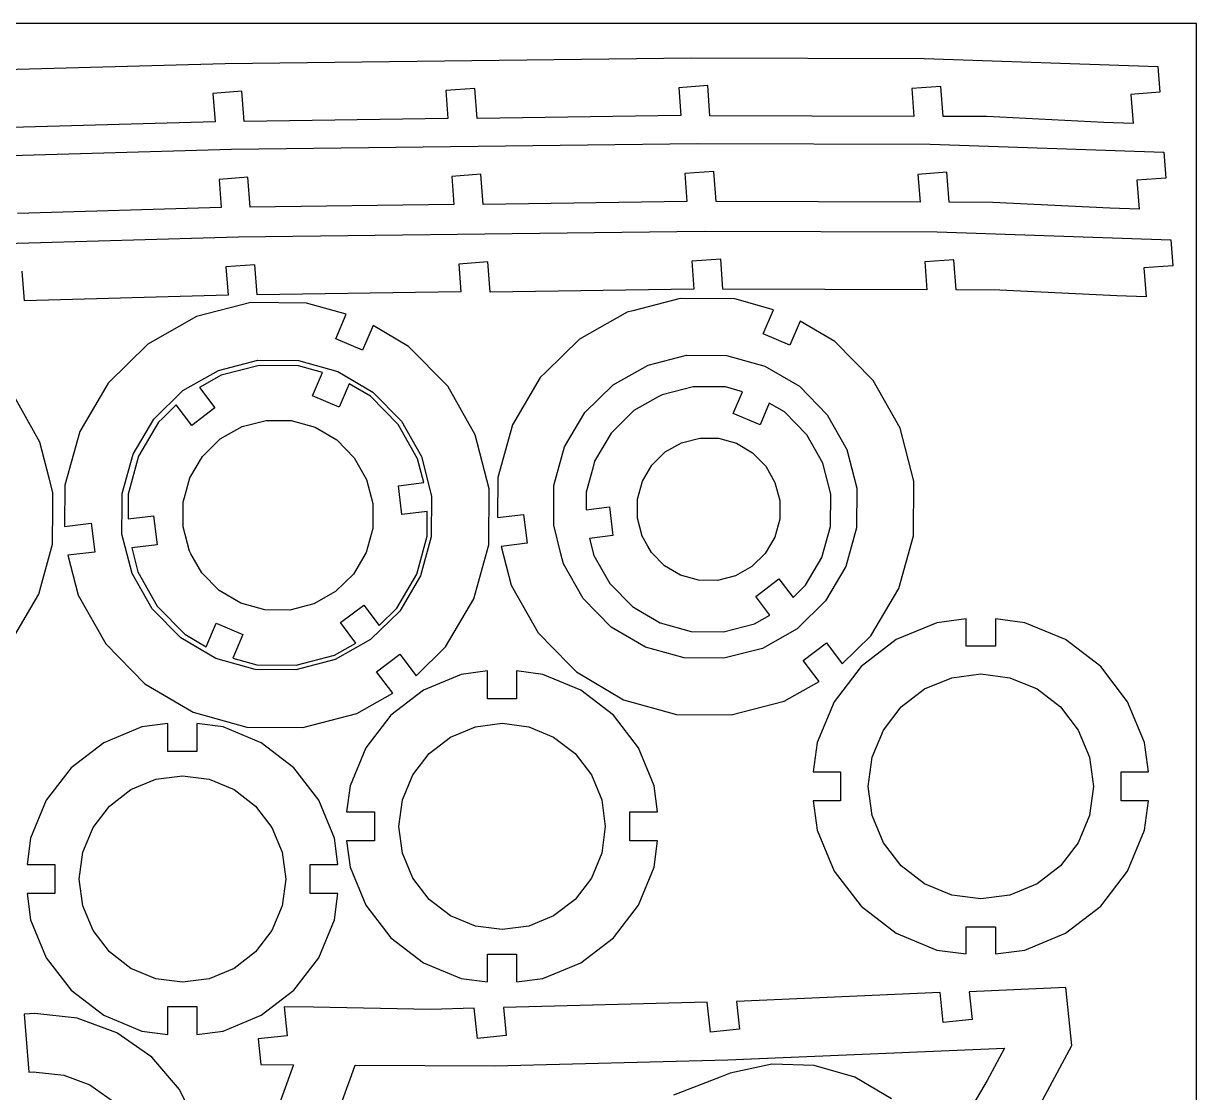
# Model space of a CAD drawing. Extents: x -150 to 150, y -100 to 100.
# Drawn here: x 29.6 to 150, y -9.8 to 100 of the extents above; entities that cross this region are included whole.
import ezdxf

# ---------------------------------------------------------------- set-up
doc = ezdxf.new("R2010")
doc.units = 0
doc.header["$MEASUREMENT"] = 0
doc.layers.add('3MM_1', color=7, linetype='CONTINUOUS')
doc.layers.add('HINTEN', color=7, linetype='CONTINUOUS')

msp = doc.modelspace()

# ---------------------------------------------------------------- linework, layer by layer
at = {"layer": '3MM_1'}
for points in [[(50.2787, 95.8956), (50.2787, 95.8956), (98.1015, 96.4843), (98.1015, 96.4843)], [(98.1015, 96.4843), (98.1015, 96.4843), (122.0408, 96.4068), (122.0408, 96.4068)], [(122.0408, 96.4068), (122.0408, 96.4068), (146.0358, 95.5856), (146.0358, 95.5856)], [(26.395, 95.2293), (26.395, 95.2293), (50.2787, 95.8956), (50.2787, 95.8956)], [(146.0358, 95.5856), (146.0358, 95.5856), (146.2342, 92.936), (146.2342, 92.936)], [(51.9889, 93.0319), (51.9889, 93.0319), (49.0139, 92.8092), (49.0139, 92.8092)], [(49.0139, 92.8092), (49.0139, 92.8092), (49.2314, 89.9039), (49.2314, 89.9039)], [(52.2203, 89.9408), (52.2203, 89.9408), (51.9889, 93.0319), (51.9889, 93.0319)], [(75.9003, 93.3264), (75.9003, 93.3264), (72.9254, 93.1036), (72.9254, 93.1036)], [(72.9254, 93.1036), (72.9254, 93.1036), (73.1394, 90.2448), (73.1394, 90.2448)], [(76.1318, 90.2351), (76.1318, 90.2351), (75.9003, 93.3264), (75.9003, 93.3264)], [(99.8118, 93.6207), (99.8118, 93.6207), (96.8368, 93.398), (96.8368, 93.398)], [(96.8368, 93.398), (96.8368, 93.398), (97.0509, 90.5392), (97.0509, 90.5392)], [(100.0432, 90.5295), (100.0432, 90.5295), (99.8118, 93.6207), (99.8118, 93.6207)], [(123.7511, 93.5432), (123.7511, 93.5432), (120.776, 93.3205), (120.776, 93.3205)], [(120.776, 93.3205), (120.776, 93.3205), (120.9901, 90.4617), (120.9901, 90.4617)], [(123.9825, 90.452), (123.9825, 90.452), (123.7511, 93.5432), (123.7511, 93.5432)], [(146.2342, 92.936), (146.2342, 92.936), (143.2592, 92.7133), (143.2592, 92.7133)], [(143.2592, 92.7133), (143.2592, 92.7133), (143.482, 89.7383), (143.482, 89.7383)], [(97.0509, 90.5392), (97.0509, 90.5392), (76.1318, 90.2351), (76.1318, 90.2351)], [(120.9901, 90.4617), (120.9901, 90.4617), (100.0432, 90.5295), (100.0432, 90.5295)], [(128.4712, 90.4375), (128.4712, 90.4375), (123.9825, 90.452), (123.9825, 90.452)], [(140.4826, 89.841), (140.4826, 89.841), (128.4712, 90.4375), (128.4712, 90.4375)], [(49.2314, 89.9039), (49.2314, 89.9039), (28.3332, 89.3209), (28.3332, 89.3209)], [(73.1394, 90.2448), (73.1394, 90.2448), (52.2203, 89.9408), (52.2203, 89.9408)], [(143.482, 89.7383), (143.482, 89.7383), (140.4826, 89.841), (140.4826, 89.841)], [(27.0176, 86.413), (27.0176, 86.413), (50.9013, 87.0793), (50.9013, 87.0793)], [(50.9013, 87.0793), (50.9013, 87.0793), (98.7241, 87.668), (98.7241, 87.668)], [(98.7241, 87.668), (98.7241, 87.668), (122.6634, 87.5905), (122.6634, 87.5905)], [(122.6634, 87.5905), (122.6634, 87.5905), (146.6585, 86.7693), (146.6585, 86.7693)], [(146.6585, 86.7693), (146.6585, 86.7693), (146.8569, 84.1197), (146.8569, 84.1197)], [(76.5229, 84.51), (76.5229, 84.51), (73.5479, 84.2872), (73.5479, 84.2872)], [(76.7544, 81.4188), (76.7544, 81.4188), (76.5229, 84.51), (76.5229, 84.51)], [(100.4344, 84.8044), (100.4344, 84.8044), (97.4594, 84.5817), (97.4594, 84.5817)], [(97.4594, 84.5817), (97.4594, 84.5817), (97.6734, 81.7229), (97.6734, 81.7229)], [(100.6658, 81.7132), (100.6658, 81.7132), (100.4344, 84.8044), (100.4344, 84.8044)], [(124.3737, 84.7269), (124.3737, 84.7269), (121.3986, 84.5042), (121.3986, 84.5042)], [(121.3986, 84.5042), (121.3986, 84.5042), (121.6126, 81.6454), (121.6126, 81.6454)], [(124.6051, 81.6357), (124.6051, 81.6357), (124.3737, 84.7269), (124.3737, 84.7269)], [(52.6116, 84.2156), (52.6116, 84.2156), (49.6365, 83.9929), (49.6365, 83.9929)], [(49.6365, 83.9929), (49.6365, 83.9929), (49.854, 81.0876), (49.854, 81.0876)], [(52.843, 81.1244), (52.843, 81.1244), (52.6116, 84.2156), (52.6116, 84.2156)], [(73.5479, 84.2872), (73.5479, 84.2872), (73.762, 81.4284), (73.762, 81.4284)], [(146.8569, 84.1197), (146.8569, 84.1197), (143.8818, 83.897), (143.8818, 83.897)], [(143.8818, 83.897), (143.8818, 83.897), (144.1045, 80.9219), (144.1045, 80.9219)], [(49.854, 81.0876), (49.854, 81.0876), (28.9558, 80.5046), (28.9558, 80.5046)], [(73.762, 81.4284), (73.762, 81.4284), (52.843, 81.1244), (52.843, 81.1244)], [(97.6734, 81.7229), (97.6734, 81.7229), (76.7544, 81.4188), (76.7544, 81.4188)], [(121.6126, 81.6454), (121.6126, 81.6454), (100.6658, 81.7132), (100.6658, 81.7132)], [(129.0937, 81.6211), (129.0937, 81.6211), (124.6051, 81.6357), (124.6051, 81.6357)], [(141.1052, 81.0246), (141.1052, 81.0246), (129.0937, 81.6211), (129.0937, 81.6211)], [(144.1045, 80.9219), (144.1045, 80.9219), (141.1052, 81.0246), (141.1052, 81.0246)], [(51.6121, 78.0861), (51.6121, 78.0861), (99.4349, 78.6749), (99.4349, 78.6749)], [(99.4349, 78.6749), (99.4349, 78.6749), (123.3742, 78.5974), (123.3742, 78.5974)], [(123.3742, 78.5974), (123.3742, 78.5974), (147.3692, 77.7762), (147.3692, 77.7762)], [(27.7284, 77.4197), (27.7284, 77.4197), (51.6121, 78.0861), (51.6121, 78.0861)], [(147.3692, 77.7762), (147.3692, 77.7762), (147.5676, 75.1265), (147.5676, 75.1265)], [(53.3223, 75.2225), (53.3223, 75.2225), (50.3473, 74.9997), (50.3473, 74.9997)], [(50.3473, 74.9997), (50.3473, 74.9997), (50.5648, 72.0944), (50.5648, 72.0944)], [(53.5537, 72.1312), (53.5537, 72.1312), (53.3223, 75.2225), (53.3223, 75.2225)], [(77.2337, 75.5168), (77.2337, 75.5168), (74.2588, 75.2941), (74.2588, 75.2941)], [(74.2588, 75.2941), (74.2588, 75.2941), (74.4728, 72.4353), (74.4728, 72.4353)], [(77.4652, 72.4256), (77.4652, 72.4256), (77.2337, 75.5168), (77.2337, 75.5168)], [(101.1452, 75.8112), (101.1452, 75.8112), (98.1702, 75.5884), (98.1702, 75.5884)], [(98.1702, 75.5884), (98.1702, 75.5884), (98.3843, 72.7297), (98.3843, 72.7297)], [(101.3766, 72.7199), (101.3766, 72.7199), (101.1452, 75.8112), (101.1452, 75.8112)], [(125.0845, 75.7337), (125.0845, 75.7337), (122.1094, 75.5109), (122.1094, 75.5109)], [(122.1094, 75.5109), (122.1094, 75.5109), (122.3235, 72.6521), (122.3235, 72.6521)], [(125.3159, 72.6425), (125.3159, 72.6425), (125.0845, 75.7337), (125.0845, 75.7337)], [(147.5676, 75.1265), (147.5676, 75.1265), (144.5926, 74.9037), (144.5926, 74.9037)], [(144.5926, 74.9037), (144.5926, 74.9037), (144.8153, 71.9288), (144.8153, 71.9288)], [(29.6666, 71.5114), (29.6666, 71.5114), (29.4387, 74.5561), (29.4387, 74.5561)], [(74.4728, 72.4353), (74.4728, 72.4353), (53.5537, 72.1312), (53.5537, 72.1312)], [(98.3843, 72.7297), (98.3843, 72.7297), (77.4652, 72.4256), (77.4652, 72.4256)], [(122.3235, 72.6521), (122.3235, 72.6521), (101.3766, 72.7199), (101.3766, 72.7199)], [(129.8045, 72.6279), (129.8045, 72.6279), (125.3159, 72.6425), (125.3159, 72.6425)], [(141.816, 72.0314), (141.816, 72.0314), (129.8045, 72.6279), (129.8045, 72.6279)], [(50.5648, 72.0944), (50.5648, 72.0944), (29.6666, 71.5114), (29.6666, 71.5114)], [(52.8888, 71.3428), (52.8888, 71.3428), (47.3339, 69.9062), (47.3339, 69.9062)], [(58.6262, 71.2927), (58.6262, 71.2927), (52.8888, 71.3428), (52.8888, 71.3428)], [(62.7053, 70.1615), (62.7053, 70.1615), (58.6262, 71.2927), (58.6262, 71.2927)], [(96.9724, 71.7619), (96.9724, 71.7619), (92.1319, 70.5101), (92.1319, 70.5101)], [(102.5942, 71.7128), (102.5942, 71.7128), (96.9724, 71.7619), (96.9724, 71.7619)], [(106.5619, 70.6125), (106.5619, 70.6125), (102.5942, 71.7128), (102.5942, 71.7128)], [(144.8153, 71.9288), (144.8153, 71.9288), (141.816, 72.0314), (141.816, 72.0314)], [(47.3339, 69.9062), (47.3339, 69.9062), (42.3401, 67.0808), (42.3401, 67.0808)], [(61.6254, 67.6175), (61.6254, 67.6175), (62.7053, 70.1615), (62.7053, 70.1615)], [(91.5295, 70.3543), (91.5295, 70.3543), (86.6363, 67.5859), (86.6363, 67.5859)], [(92.1319, 70.5101), (92.1319, 70.5101), (91.5295, 70.3543), (91.5295, 70.3543)], [(105.5094, 68.1329), (105.5094, 68.1329), (106.5619, 70.6125), (106.5619, 70.6125)], [(65.4515, 68.9958), (65.4515, 68.9958), (64.3716, 66.4518), (64.3716, 66.4518)], [(69.0988, 66.8473), (69.0988, 66.8473), (65.4515, 68.9958), (65.4515, 68.9958)], [(109.3081, 69.4468), (109.3081, 69.4468), (108.2556, 66.9673), (108.2556, 66.9673)], [(112.8558, 67.357), (112.8558, 67.357), (109.3081, 69.4468), (109.3081, 69.4468)], [(64.3716, 66.4518), (64.3716, 66.4518), (61.6254, 67.6175), (61.6254, 67.6175)], [(86.6363, 67.5859), (86.6363, 67.5859), (83.2031, 64.212), (83.2031, 64.212)], [(108.2556, 66.9673), (108.2556, 66.9673), (105.5094, 68.1329), (105.5094, 68.1329)], [(42.3401, 67.0808), (42.3401, 67.0808), (38.2478, 63.0593), (38.2478, 63.0593)], [(73.1204, 62.755), (73.1204, 62.755), (69.0988, 66.8473), (69.0988, 66.8473)], [(116.7964, 63.3472), (116.7964, 63.3472), (112.8558, 67.357), (112.8558, 67.357)], [(49.5691, 64.374), (49.5691, 64.374), (53.6159, 65.4206), (53.6159, 65.4206)], [(53.6159, 65.4206), (53.6159, 65.4206), (57.7958, 65.3841), (57.7958, 65.3841)], [(57.7958, 65.3841), (57.7958, 65.3841), (61.8237, 64.267), (61.8237, 64.267)], [(93.6852, 64.9303), (93.6852, 64.9303), (97.6496, 65.9555), (97.6496, 65.9555)], [(97.6496, 65.9555), (97.6496, 65.9555), (101.7443, 65.9198), (101.7443, 65.9198)], [(101.7443, 65.9198), (101.7443, 65.9198), (105.6902, 64.8255), (105.6902, 64.8255)], [(45.9207, 62.3157), (45.9207, 62.3157), (49.5691, 64.374), (49.5691, 64.374)], [(49.8471, 63.8803), (49.8471, 63.8803), (47.635, 62.6287), (47.635, 62.6287)], [(53.7644, 64.8933), (53.7644, 64.8933), (49.8471, 63.8803), (49.8471, 63.8803)], [(57.8104, 64.858), (57.8104, 64.858), (53.7644, 64.8933), (53.7644, 64.8933)], [(60.2596, 64.1787), (60.2596, 64.1787), (57.8104, 64.858), (57.8104, 64.858)], [(59.2343, 61.7636), (59.2343, 61.7636), (60.2596, 64.1787), (60.2596, 64.1787)], [(61.8237, 64.267), (61.8237, 64.267), (65.4254, 62.1455), (65.4254, 62.1455)], [(83.2031, 64.212), (83.2031, 64.212), (82.6264, 63.6453), (82.6264, 63.6453)], [(90.1213, 62.9139), (90.1213, 62.9139), (93.6852, 64.9303), (93.6852, 64.9303)], [(105.6902, 64.8255), (105.6902, 64.8255), (109.2184, 62.7472), (109.2184, 62.7472)], [(38.0141, 62.6626), (38.0141, 62.6626), (35.3357, 58.1156), (35.3357, 58.1156)], [(38.2478, 63.0593), (38.2478, 63.0593), (38.0141, 62.6626), (38.0141, 62.6626)], [(63.0057, 63.0131), (63.0057, 63.0131), (61.9805, 60.5978), (61.9805, 60.5978)], [(65.1957, 61.7232), (65.1957, 61.7232), (63.0057, 63.0131), (63.0057, 63.0131)], [(75.9457, 57.7612), (75.9457, 57.7612), (73.1204, 62.755), (73.1204, 62.755)], [(82.6264, 63.6453), (82.6264, 63.6453), (79.773, 58.8012), (79.773, 58.8012)], [(87.2006, 60.0438), (87.2006, 60.0438), (90.1213, 62.9139), (90.1213, 62.9139)], [(98.3285, 62.7047), (98.3285, 62.7047), (95.124, 61.8758), (95.124, 61.8758)], [(101.6384, 62.6758), (101.6384, 62.6758), (98.3285, 62.7047), (98.3285, 62.7047)], [(103.3781, 62.1933), (103.3781, 62.1933), (101.6384, 62.6758), (101.6384, 62.6758)], [(109.2184, 62.7472), (109.2184, 62.7472), (112.0885, 59.8265), (112.0885, 59.8265)], [(119.5648, 58.454), (119.5648, 58.454), (116.7964, 63.3472), (116.7964, 63.3472)], [(31.2488, 57.0191), (31.2488, 57.0191), (28.6242, 61.658), (28.6242, 61.658)], [(42.9394, 59.3859), (42.9394, 59.3859), (45.9207, 62.3157), (45.9207, 62.3157)], [(47.635, 62.6287), (47.635, 62.6287), (49.2141, 60.5331), (49.2141, 60.5331)], [(61.9805, 60.5978), (61.9805, 60.5978), (59.2343, 61.7636), (59.2343, 61.7636)], [(68.0316, 58.8371), (68.0316, 58.8371), (65.1957, 61.7232), (65.1957, 61.7232)], [(65.4254, 62.1455), (65.4254, 62.1455), (68.3552, 59.1641), (68.3552, 59.1641)], [(94.7362, 61.6565), (94.7362, 61.6565), (92.2432, 60.2459), (92.2432, 60.2459)], [(95.124, 61.8758), (95.124, 61.8758), (94.7362, 61.6565), (94.7362, 61.6565)], [(102.4348, 59.9711), (102.4348, 59.9711), (103.3781, 62.1933), (103.3781, 62.1933)], [(45.2524, 60.8331), (45.2524, 60.8331), (43.8842, 59.4886), (43.8842, 59.4886)], [(46.8315, 58.7378), (46.8315, 58.7378), (45.2524, 60.8331), (45.2524, 60.8331)], [(49.2141, 60.5331), (49.2141, 60.5331), (46.8315, 58.7378), (46.8315, 58.7378)], [(92.2432, 60.2459), (92.2432, 60.2459), (89.8824, 57.926), (89.8824, 57.926)], [(106.1243, 61.0275), (106.1243, 61.0275), (105.181, 58.8055), (105.181, 58.8055)], [(107.6798, 60.1113), (107.6798, 60.1113), (106.1243, 61.0275), (106.1243, 61.0275)], [(40.8178, 55.7843), (40.8178, 55.7843), (42.9394, 59.3859), (42.9394, 59.3859)], [(43.4396, 59.0518), (43.4396, 59.0518), (41.386, 55.5656), (41.386, 55.5656)], [(43.8842, 59.4886), (43.8842, 59.4886), (43.4396, 59.0518), (43.4396, 59.0518)], [(51.9997, 58.6072), (51.9997, 58.6072), (54.4796, 59.2486), (54.4796, 59.2486)], [(54.4796, 59.2486), (54.4796, 59.2486), (57.0411, 59.2262), (57.0411, 59.2262)], [(57.0411, 59.2262), (57.0411, 59.2262), (59.5095, 58.5416), (59.5095, 58.5416)], [(68.3552, 59.1641), (68.3552, 59.1641), (70.4135, 55.526), (70.4135, 55.526)], [(85.1224, 56.5156), (85.1224, 56.5156), (87.2006, 60.0438), (87.2006, 60.0438)], [(105.181, 58.8055), (105.181, 58.8055), (102.4348, 59.9711), (102.4348, 59.9711)], [(109.9998, 57.7505), (109.9998, 57.7505), (107.6798, 60.1113), (107.6798, 60.1113)], [(112.0885, 59.8265), (112.0885, 59.8265), (114.1049, 56.2627), (114.1049, 56.2627)], [(35.3357, 58.1156), (35.3357, 58.1156), (33.8024, 52.5866), (33.8024, 52.5866)], [(49.7702, 57.3457), (49.7702, 57.3457), (51.9997, 58.6072), (51.9997, 58.6072)], [(59.5095, 58.5416), (59.5095, 58.5416), (61.7166, 57.2416), (61.7166, 57.2416)], [(70.0241, 55.3155), (70.0241, 55.3155), (68.0316, 58.8371), (68.0316, 58.8371)], [(79.773, 58.8012), (79.773, 58.8012), (78.2706, 53.3837), (78.2706, 53.3837)], [(89.8824, 57.926), (89.8824, 57.926), (88.2025, 55.074), (88.2025, 55.074)], [(120.9724, 53.011), (120.9724, 53.011), (119.5648, 58.454), (119.5648, 58.454)], [(32.2066, 53.3155), (32.2066, 53.3155), (31.2488, 57.0191), (31.2488, 57.0191)], [(47.9432, 55.5504), (47.9432, 55.5504), (49.7702, 57.3457), (49.7702, 57.3457)], [(61.7166, 57.2416), (61.7166, 57.2416), (63.512, 55.4146), (63.512, 55.4146)], [(77.3823, 52.2063), (77.3823, 52.2063), (75.9457, 57.7612), (75.9457, 57.7612)], [(95.4571, 56.002), (95.4571, 56.002), (97.1305, 56.9487), (97.1305, 56.9487)], [(97.1305, 56.9487), (97.1305, 56.9487), (98.9919, 57.43), (98.9919, 57.43)], [(98.9919, 57.43), (98.9919, 57.43), (100.9145, 57.4133), (100.9145, 57.4133)], [(100.9145, 57.4133), (100.9145, 57.4133), (102.7673, 56.8994), (102.7673, 56.8994)], [(102.7673, 56.8994), (102.7673, 56.8994), (104.4239, 55.9237), (104.4239, 55.9237)], [(111.6297, 54.8696), (111.6297, 54.8696), (109.9998, 57.7505), (109.9998, 57.7505)], [(39.7008, 51.7563), (39.7008, 51.7563), (40.8178, 55.7843), (40.8178, 55.7843)], [(41.386, 55.5656), (41.386, 55.5656), (40.3048, 51.6664), (40.3048, 51.6664)], [(46.6431, 53.3434), (46.6431, 53.3434), (47.9432, 55.5504), (47.9432, 55.5504)], [(63.512, 55.4146), (63.512, 55.4146), (64.7734, 53.1851), (64.7734, 53.1851)], [(70.4135, 55.526), (70.4135, 55.526), (71.4601, 51.4792), (71.4601, 51.4792)], [(84.0281, 52.5696), (84.0281, 52.5696), (85.1224, 56.5156), (85.1224, 56.5156)], [(94.0857, 54.6542), (94.0857, 54.6542), (95.4571, 56.002), (95.4571, 56.002)], [(104.4239, 55.9237), (104.4239, 55.9237), (105.7715, 54.5524), (105.7715, 54.5524)], [(114.1049, 56.2627), (114.1049, 56.2627), (115.1302, 52.2982), (115.1302, 52.2982)], [(70.6604, 52.855), (70.6604, 52.855), (70.0241, 55.3155), (70.0241, 55.3155)], [(88.0021, 54.3514), (88.0021, 54.3514), (87.318, 51.8847), (87.318, 51.8847)], [(88.2025, 55.074), (88.2025, 55.074), (88.0021, 54.3514), (88.0021, 54.3514)], [(93.1099, 52.9977), (93.1099, 52.9977), (93.8352, 54.2289), (93.8352, 54.2289)], [(93.8352, 54.2289), (93.8352, 54.2289), (94.0857, 54.6542), (94.0857, 54.6542)], [(105.7715, 54.5524), (105.7715, 54.5524), (106.7183, 52.8789), (106.7183, 52.8789)], [(112.4584, 51.6651), (112.4584, 51.6651), (111.6297, 54.8696), (111.6297, 54.8696)], [(32.5833, 51.8589), (32.5833, 51.8589), (32.2066, 53.3155), (32.2066, 53.3155)], [(46.0869, 51.3377), (46.0869, 51.3377), (46.6431, 53.3434), (46.6431, 53.3434)], [(64.7734, 53.1851), (64.7734, 53.1851), (65.4147, 50.7052), (65.4147, 50.7052)], [(78.2706, 53.3837), (78.2706, 53.3837), (78.2347, 49.2663), (78.2347, 49.2663)], [(92.5961, 51.1448), (92.5961, 51.1448), (93.1099, 52.9977), (93.1099, 52.9977)], [(120.9234, 47.3892), (120.9234, 47.3892), (120.9724, 53.011), (120.9724, 53.011)], [(32.5833, 50.3544), (32.5833, 50.3544), (32.5833, 51.8589), (32.5833, 51.8589)], [(33.8024, 52.5866), (33.8024, 52.5866), (33.7655, 48.3537), (33.7655, 48.3537)], [(68.0562, 52.5352), (68.0562, 52.5352), (70.6604, 52.855), (70.6604, 52.855)], [(68.4198, 49.574), (68.4198, 49.574), (68.0562, 52.5352), (68.0562, 52.5352)], [(77.3322, 46.4689), (77.3322, 46.4689), (77.3823, 52.2063), (77.3823, 52.2063)], [(84.0281, 50.1747), (84.0281, 50.1747), (84.0281, 52.5696), (84.0281, 52.5696)], [(87.318, 51.8847), (87.318, 51.8847), (87.318, 50.0793), (87.318, 50.0793)], [(106.7183, 52.8789), (106.7183, 52.8789), (107.1997, 51.0175), (107.1997, 51.0175)], [(115.1302, 52.2982), (115.1302, 52.2982), (115.0944, 48.2036), (115.0944, 48.2036)], [(39.7008, 50.5854), (39.7008, 50.5854), (39.7008, 51.7563), (39.7008, 51.7563)], [(40.3048, 51.6664), (40.3048, 51.6664), (40.3048, 49.1249), (40.3048, 49.1249)], [(45.9586, 50.875), (45.9586, 50.875), (46.0869, 51.3377), (46.0869, 51.3377)], [(45.9586, 48.3135), (45.9586, 48.3135), (45.9586, 50.875), (45.9586, 50.875)], [(65.4147, 50.7052), (65.4147, 50.7052), (65.4147, 48.1437), (65.4147, 48.1437)], [(71.4601, 51.4792), (71.4601, 51.4792), (71.4236, 47.2993), (71.4236, 47.2993)], [(92.5961, 49.2222), (92.5961, 49.2222), (92.5961, 51.1448), (92.5961, 51.1448)], [(107.1997, 51.0175), (107.1997, 51.0175), (107.1997, 49.0949), (107.1997, 49.0949)], [(112.4295, 48.3553), (112.4295, 48.3553), (112.4584, 51.6651), (112.4584, 51.6651)], [(32.5499, 46.5291), (32.5499, 46.5291), (32.5833, 50.3544), (32.5833, 50.3544)], [(39.6745, 47.5764), (39.6745, 47.5764), (39.7008, 50.5854), (39.7008, 50.5854)], [(40.3048, 49.1249), (40.3048, 49.1249), (42.909, 49.4447), (42.909, 49.4447)], [(42.909, 49.4447), (42.909, 49.4447), (43.2726, 46.4835), (43.2726, 46.4835)], [(71.024, 49.8938), (71.024, 49.8938), (68.4198, 49.574), (68.4198, 49.574)], [(71.024, 47.3523), (71.024, 47.3523), (71.024, 49.8938), (71.024, 49.8938)], [(78.2347, 49.2663), (78.2347, 49.2663), (80.9083, 49.5946), (80.9083, 49.5946)], [(80.9083, 49.5946), (80.9083, 49.5946), (81.2719, 46.6336), (81.2719, 46.6336)], [(84.0281, 48.4749), (84.0281, 48.4749), (84.0281, 50.1747), (84.0281, 50.1747)], [(87.318, 50.0793), (87.318, 50.0793), (89.714, 50.3733), (89.714, 50.3733)], [(89.714, 50.3733), (89.714, 50.3733), (90.0776, 47.4122), (90.0776, 47.4122)], [(33.7655, 48.3537), (33.7655, 48.3537), (36.5085, 48.6905), (36.5085, 48.6905)], [(36.5085, 48.6905), (36.5085, 48.6905), (36.8721, 45.7294), (36.8721, 45.7294)], [(46.5999, 45.8334), (46.5999, 45.8334), (45.9586, 48.3135), (45.9586, 48.3135)], [(84.7457, 45.5618), (84.7457, 45.5618), (84.0281, 48.4749), (84.0281, 48.4749)], [(93.0775, 47.3608), (93.0775, 47.3608), (92.5961, 49.2222), (92.5961, 49.2222)], [(107.1997, 49.0949), (107.1997, 49.0949), (106.6859, 47.242), (106.6859, 47.242)], [(111.545, 45.1659), (111.545, 45.1659), (112.4295, 48.3553), (112.4295, 48.3553)], [(115.0944, 48.2036), (115.0944, 48.2036), (114.0001, 44.2577), (114.0001, 44.2577)], [(40.7211, 43.5295), (40.7211, 43.5295), (39.6745, 47.5764), (39.6745, 47.5764)], [(65.4147, 48.1437), (65.4147, 48.1437), (64.7302, 45.6753), (64.7302, 45.6753)], [(69.9427, 43.4533), (69.9427, 43.4533), (71.024, 47.3523), (71.024, 47.3523)], [(71.4236, 47.2993), (71.4236, 47.2993), (70.3066, 43.2713), (70.3066, 43.2713)], [(90.0776, 47.4122), (90.0776, 47.4122), (87.6815, 47.1181), (87.6815, 47.1181)], [(87.6815, 47.1181), (87.6815, 47.1181), (88.1336, 45.3701), (88.1336, 45.3701)], [(93.6516, 46.3462), (93.6516, 46.3462), (93.0775, 47.3608), (93.0775, 47.3608)], [(106.6859, 47.242), (106.6859, 47.242), (105.7101, 45.5855), (105.7101, 45.5855)], [(119.4209, 41.9717), (119.4209, 41.9717), (120.9234, 47.3892), (120.9234, 47.3892)], [(31.1255, 41.393), (31.1255, 41.393), (32.5499, 46.5291), (32.5499, 46.5291)], [(43.2726, 46.4835), (43.2726, 46.4835), (40.6683, 46.1637), (40.6683, 46.1637)], [(40.6683, 46.1637), (40.6683, 46.1637), (41.3047, 43.7032), (41.3047, 43.7032)], [(46.754, 45.5611), (46.754, 45.5611), (46.5999, 45.8334), (46.5999, 45.8334)], [(75.7989, 40.94), (75.7989, 40.94), (77.3322, 46.4689), (77.3322, 46.4689)], [(81.2719, 46.6336), (81.2719, 46.6336), (78.5982, 46.3053), (78.5982, 46.3053)], [(78.5982, 46.3053), (78.5982, 46.3053), (79.6292, 42.319), (79.6292, 42.319)], [(94.0242, 45.6873), (94.0242, 45.6873), (93.6516, 46.3462), (93.6516, 46.3462)], [(36.8721, 45.7294), (36.8721, 45.7294), (34.129, 45.3926), (34.129, 45.3926)], [(34.129, 45.3926), (34.129, 45.3926), (35.1889, 41.2944), (35.1889, 41.2944)], [(47.8613, 43.6041), (47.8613, 43.6041), (46.754, 45.5611), (46.754, 45.5611)], [(64.7302, 45.6753), (64.7302, 45.6753), (63.4301, 43.468), (63.4301, 43.468)], [(85.0176, 44.5106), (85.0176, 44.5106), (84.7457, 45.5618), (84.7457, 45.5618)], [(88.1336, 45.3701), (88.1336, 45.3701), (89.7635, 42.4895), (89.7635, 42.4895)], [(95.3719, 44.316), (95.3719, 44.316), (94.0242, 45.6873), (94.0242, 45.6873)], [(105.7101, 45.5855), (105.7101, 45.5855), (104.3387, 44.2377), (104.3387, 44.2377)], [(109.8651, 42.314), (109.8651, 42.314), (111.545, 45.1659), (111.545, 45.1659)], [(42.7794, 39.8915), (42.7794, 39.8915), (40.7211, 43.5295), (40.7211, 43.5295)], [(41.3047, 43.7032), (41.3047, 43.7032), (43.2971, 40.1816), (43.2971, 40.1816)], [(49.6567, 41.7769), (49.6567, 41.7769), (47.8613, 43.6041), (47.8613, 43.6041)], [(63.4301, 43.468), (63.4301, 43.468), (61.6031, 41.6727), (61.6031, 41.6727)], [(67.8891, 39.9669), (67.8891, 39.9669), (69.9427, 43.4533), (69.9427, 43.4533)], [(87.034, 40.9467), (87.034, 40.9467), (85.0176, 44.5106), (85.0176, 44.5106)], [(97.0285, 43.3401), (97.0285, 43.3401), (95.3719, 44.316), (95.3719, 44.316)], [(104.3387, 44.2377), (104.3387, 44.2377), (102.6653, 43.291), (102.6653, 43.291)], [(114.0001, 44.2577), (114.0001, 44.2577), (111.9218, 40.7295), (111.9218, 40.7295)], [(70.3066, 43.2713), (70.3066, 43.2713), (68.185, 39.6697), (68.185, 39.6697)], [(79.6292, 42.319), (79.6292, 42.319), (82.3976, 37.4258), (82.3976, 37.4258)], [(89.7635, 42.4895), (89.7635, 42.4895), (92.0834, 40.1284), (92.0834, 40.1284)], [(98.8813, 42.8265), (98.8813, 42.8265), (97.0285, 43.3401), (97.0285, 43.3401)], [(100.8039, 42.8095), (100.8039, 42.8095), (98.8813, 42.8265), (98.8813, 42.8265)], [(102.6653, 43.291), (102.6653, 43.291), (100.8039, 42.8095), (100.8039, 42.8095)], [(104.742, 41.1809), (104.742, 41.1809), (107.1246, 42.9765), (107.1246, 42.9765)], [(107.1246, 42.9765), (107.1246, 42.9765), (108.5774, 41.0484), (108.5774, 41.0484)], [(108.5774, 41.0484), (108.5774, 41.0484), (109.8651, 42.314), (109.8651, 42.314)], [(28.4204, 36.8005), (28.4204, 36.8005), (31.1255, 41.393), (31.1255, 41.393)], [(35.1889, 41.2944), (35.1889, 41.2944), (38.0142, 36.3006), (38.0142, 36.3006)], [(51.8638, 40.4768), (51.8638, 40.4768), (49.6567, 41.7769), (49.6567, 41.7769)], [(61.6031, 41.6727), (61.6031, 41.6727), (59.3736, 40.4115), (59.3736, 40.4115)], [(106.1948, 39.253), (106.1948, 39.253), (104.742, 41.1809), (104.742, 41.1809)], [(116.5676, 37.1276), (116.5676, 37.1276), (119.4209, 41.9717), (119.4209, 41.9717)], [(45.7093, 36.9101), (45.7093, 36.9101), (42.7794, 39.8915), (42.7794, 39.8915)], [(43.2971, 40.1816), (43.2971, 40.1816), (46.1331, 37.2957), (46.1331, 37.2957)], [(54.3322, 39.7923), (54.3322, 39.7923), (51.8638, 40.4768), (51.8638, 40.4768)], [(56.8936, 39.7701), (56.8936, 39.7701), (54.3322, 39.7923), (54.3322, 39.7923)], [(59.3736, 40.4115), (59.3736, 40.4115), (56.8936, 39.7701), (56.8936, 39.7701)], [(62.1147, 38.4856), (62.1147, 38.4856), (64.4973, 40.2809), (64.4973, 40.2809)], [(64.4973, 40.2809), (64.4973, 40.2809), (66.0763, 38.1856), (66.0763, 38.1856)], [(66.0763, 38.1856), (66.0763, 38.1856), (67.8891, 39.9669), (67.8891, 39.9669)], [(72.8868, 35.9963), (72.8868, 35.9963), (75.7989, 40.94), (75.7989, 40.94)], [(89.9041, 38.0261), (89.9041, 38.0261), (87.034, 40.9467), (87.034, 40.9467)], [(92.0834, 40.1284), (92.0834, 40.1284), (92.538, 39.8607), (92.538, 39.8607)], [(92.538, 39.8607), (92.538, 39.8607), (94.9354, 38.4485), (94.9354, 38.4485)], [(111.9218, 40.7295), (111.9218, 40.7295), (109.0012, 37.8594), (109.0012, 37.8594)], [(68.185, 39.6697), (68.185, 39.6697), (65.2037, 36.7399), (65.2037, 36.7399)], [(104.6235, 38.3641), (104.6235, 38.3641), (106.1948, 39.253), (106.1948, 39.253)], [(126.3631, 38.8705), (126.3631, 38.8705), (123.3512, 38.474), (123.3512, 38.474)], [(126.3631, 36.0784), (126.3631, 36.0784), (126.3631, 38.8705), (126.3631, 38.8705)], [(132.3584, 38.474), (132.3584, 38.474), (129.3465, 38.8705), (129.3465, 38.8705)], [(129.3465, 38.8705), (129.3465, 38.8705), (129.3465, 36.0784), (129.3465, 36.0784)], [(48.323, 36.0058), (48.323, 36.0058), (49.3482, 38.4209), (49.3482, 38.4209)], [(49.3482, 38.4209), (49.3482, 38.4209), (52.0944, 37.2553), (52.0944, 37.2553)], [(63.6937, 36.39), (63.6937, 36.39), (62.1147, 38.4856), (62.1147, 38.4856)], [(82.3976, 37.4258), (82.3976, 37.4258), (85.6059, 34.1611), (85.6059, 34.1611)], [(93.4323, 35.9478), (93.4323, 35.9478), (89.9041, 38.0261), (89.9041, 38.0261)], [(94.9354, 38.4485), (94.9354, 38.4485), (98.1249, 37.5642), (98.1249, 37.5642)], [(98.1249, 37.5642), (98.1249, 37.5642), (101.4347, 37.5353), (101.4347, 37.5353)], [(101.4347, 37.5353), (101.4347, 37.5353), (104.6235, 38.3641), (104.6235, 38.3641)], [(109.0012, 37.8594), (109.0012, 37.8594), (105.4373, 35.8429), (105.4373, 35.8429)], [(123.3512, 38.474), (123.3512, 38.474), (119.1545, 36.7357), (119.1545, 36.7357)], [(136.555, 36.7357), (136.555, 36.7357), (132.3584, 38.474), (132.3584, 38.474)], [(38.0142, 36.3006), (38.0142, 36.3006), (42.0358, 32.2082), (42.0358, 32.2082)], [(49.3109, 34.7885), (49.3109, 34.7885), (45.7093, 36.9101), (45.7093, 36.9101)], [(46.1331, 37.2957), (46.1331, 37.2957), (48.323, 36.0058), (48.323, 36.0058)], [(52.0944, 37.2553), (52.0944, 37.2553), (51.0692, 34.84), (51.0692, 34.84)], [(61.4816, 35.1386), (61.4816, 35.1386), (63.6937, 36.39), (63.6937, 36.39)], [(65.2037, 36.7399), (65.2037, 36.7399), (61.5656, 34.6816), (61.5656, 34.6816)], [(109.627, 34.5975), (109.627, 34.5975), (112.0096, 36.3929), (112.0096, 36.3929)], [(112.0096, 36.3929), (112.0096, 36.3929), (113.6308, 34.2416), (113.6308, 34.2416)], [(113.6308, 34.2416), (113.6308, 34.2416), (116.5676, 37.1276), (116.5676, 37.1276)], [(119.1545, 36.7357), (119.1545, 36.7357), (115.5508, 33.9704), (115.5508, 33.9704)], [(140.1588, 33.9704), (140.1588, 33.9704), (136.555, 36.7357), (136.555, 36.7357)], [(57.5644, 34.1256), (57.5644, 34.1256), (61.4816, 35.1386), (61.4816, 35.1386)], [(65.8218, 33.441), (65.8218, 33.441), (68.2044, 35.2364), (68.2044, 35.2364)], [(68.2044, 35.2364), (68.2044, 35.2364), (69.8676, 33.0293), (69.8676, 33.0293)], [(69.8676, 33.0293), (69.8676, 33.0293), (72.8868, 35.9963), (72.8868, 35.9963)], [(97.3782, 34.8534), (97.3782, 34.8534), (93.4323, 35.9478), (93.4323, 35.9478)], [(105.4373, 35.8429), (105.4373, 35.8429), (101.4729, 34.8177), (101.4729, 34.8177)], [(129.3465, 36.0784), (129.3465, 36.0784), (126.3631, 36.0784), (126.3631, 36.0784)], [(53.3388, 33.6715), (53.3388, 33.6715), (49.3109, 34.7885), (49.3109, 34.7885)], [(51.0692, 34.84), (51.0692, 34.84), (53.5184, 34.1607), (53.5184, 34.1607)], [(53.5184, 34.1607), (53.5184, 34.1607), (57.5644, 34.1256), (57.5644, 34.1256)], [(61.5656, 34.6816), (61.5656, 34.6816), (57.5187, 33.635), (57.5187, 33.635)], [(85.6059, 34.1611), (85.6059, 34.1611), (86.3381, 33.4159), (86.3381, 33.4159)], [(101.4729, 34.8177), (101.4729, 34.8177), (97.3782, 34.8534), (97.3782, 34.8534)], [(111.2482, 32.4462), (111.2482, 32.4462), (109.627, 34.5975), (109.627, 34.5975)], [(115.5508, 33.9704), (115.5508, 33.9704), (112.7855, 30.3667), (112.7855, 30.3667)], [(142.924, 30.3667), (142.924, 30.3667), (140.1588, 33.9704), (140.1588, 33.9704)], [(57.5187, 33.635), (57.5187, 33.635), (53.3388, 33.6715), (53.3388, 33.6715)], [(67.485, 31.2339), (67.485, 31.2339), (65.8218, 33.441), (65.8218, 33.441)], [(74.5141, 33.1646), (74.5141, 33.1646), (70.6171, 31.5504), (70.6171, 31.5504)], [(77.2044, 33.5188), (77.2044, 33.5188), (74.5141, 33.1646), (74.5141, 33.1646)], [(77.2044, 30.6601), (77.2044, 30.6601), (77.2044, 33.5188), (77.2044, 33.5188)], [(82.8781, 33.1646), (82.8781, 33.1646), (80.1878, 33.5188), (80.1878, 33.5188)], [(80.1878, 33.5188), (80.1878, 33.5188), (80.1878, 30.6601), (80.1878, 30.6601)], [(86.7751, 31.5504), (86.7751, 31.5504), (82.8781, 33.1646), (82.8781, 33.1646)], [(86.3381, 33.4159), (86.3381, 33.4159), (91.1822, 30.5625), (91.1822, 30.5625)], [(122.0786, 31.6711), (122.0786, 31.6711), (124.8648, 32.8251), (124.8648, 32.8251)], [(124.8648, 32.8251), (124.8648, 32.8251), (127.8548, 33.2188), (127.8548, 33.2188)], [(127.8548, 33.2188), (127.8548, 33.2188), (130.8448, 32.8251), (130.8448, 32.8251)], [(130.8448, 32.8251), (130.8448, 32.8251), (133.631, 31.6711), (133.631, 31.6711)], [(42.0358, 32.2082), (42.0358, 32.2082), (46.9795, 29.2962), (46.9795, 29.2962)], [(70.6171, 31.5504), (70.6171, 31.5504), (67.2707, 28.9826), (67.2707, 28.9826)], [(90.1216, 28.9826), (90.1216, 28.9826), (86.7751, 31.5504), (86.7751, 31.5504)], [(107.6645, 30.4187), (107.6645, 30.4187), (111.2482, 32.4462), (111.2482, 32.4462)], [(119.686, 29.8352), (119.686, 29.8352), (122.0786, 31.6711), (122.0786, 31.6711)], [(133.631, 31.6711), (133.631, 31.6711), (136.0235, 29.8352), (136.0235, 29.8352)], [(63.8007, 29.1494), (63.8007, 29.1494), (67.485, 31.2339), (67.485, 31.2339)], [(80.1878, 30.6601), (80.1878, 30.6601), (77.2044, 30.6601), (77.2044, 30.6601)], [(91.1822, 30.5625), (91.1822, 30.5625), (96.5997, 29.0601), (96.5997, 29.0601)], [(102.2216, 29.011), (102.2216, 29.011), (107.6645, 30.4187), (107.6645, 30.4187)], [(112.7855, 30.3667), (112.7855, 30.3667), (111.0472, 26.17), (111.0472, 26.17)], [(144.6624, 26.17), (144.6624, 26.17), (142.924, 30.3667), (142.924, 30.3667)], [(46.9795, 29.2962), (46.9795, 29.2962), (52.5084, 27.7629), (52.5084, 27.7629)], [(58.2458, 27.7128), (58.2458, 27.7128), (63.8007, 29.1494), (63.8007, 29.1494)], [(67.2707, 28.9826), (67.2707, 28.9826), (64.7028, 25.6361), (64.7028, 25.6361)], [(92.6894, 25.6361), (92.6894, 25.6361), (90.1216, 28.9826), (90.1216, 28.9826)], [(96.5997, 29.0601), (96.5997, 29.0601), (102.2216, 29.011), (102.2216, 29.011)], [(117.8501, 27.4426), (117.8501, 27.4426), (119.686, 29.8352), (119.686, 29.8352)], [(136.0235, 29.8352), (136.0235, 29.8352), (137.8594, 27.4426), (137.8594, 27.4426)], [(41.7014, 27.7674), (41.7014, 27.7674), (37.8044, 26.1532), (37.8044, 26.1532)], [(44.3917, 28.1216), (44.3917, 28.1216), (41.7014, 27.7674), (41.7014, 27.7674)], [(44.3917, 25.2629), (44.3917, 25.2629), (44.3917, 28.1216), (44.3917, 28.1216)], [(50.0654, 27.7674), (50.0654, 27.7674), (47.3751, 28.1216), (47.3751, 28.1216)], [(47.3751, 28.1216), (47.3751, 28.1216), (47.3751, 25.2629), (47.3751, 25.2629)], [(53.9624, 26.1532), (53.9624, 26.1532), (50.0654, 27.7674), (50.0654, 27.7674)], [(52.5084, 27.7629), (52.5084, 27.7629), (58.2458, 27.7128), (58.2458, 27.7128)], [(73.3979, 26.7338), (73.3979, 26.7338), (75.9536, 27.7924), (75.9536, 27.7924)], [(75.9536, 27.7924), (75.9536, 27.7924), (78.6961, 28.1535), (78.6961, 28.1535)], [(78.6961, 28.1535), (78.6961, 28.1535), (81.4387, 27.7924), (81.4387, 27.7924)], [(81.4387, 27.7924), (81.4387, 27.7924), (83.9943, 26.7338), (83.9943, 26.7338)], [(71.2033, 25.0499), (71.2033, 25.0499), (73.3979, 26.7338), (73.3979, 26.7338)], [(83.9943, 26.7338), (83.9943, 26.7338), (86.1889, 25.0499), (86.1889, 25.0499)], [(116.6961, 24.6564), (116.6961, 24.6564), (117.8501, 27.4426), (117.8501, 27.4426)], [(137.8594, 27.4426), (137.8594, 27.4426), (139.0135, 24.6564), (139.0135, 24.6564)], [(37.8044, 26.1532), (37.8044, 26.1532), (34.4579, 23.5854), (34.4579, 23.5854)], [(57.3089, 23.5854), (57.3089, 23.5854), (53.9624, 26.1532), (53.9624, 26.1532)], [(64.7028, 25.6361), (64.7028, 25.6361), (63.0887, 21.7391), (63.0887, 21.7391)], [(94.3036, 21.7391), (94.3036, 21.7391), (92.6894, 25.6361), (92.6894, 25.6361)], [(111.0472, 26.17), (111.0472, 26.17), (110.6507, 23.1581), (110.6507, 23.1581)], [(145.0589, 23.1581), (145.0589, 23.1581), (144.6624, 26.17), (144.6624, 26.17)], [(47.3751, 25.2629), (47.3751, 25.2629), (44.3917, 25.2629), (44.3917, 25.2629)], [(69.5194, 22.8553), (69.5194, 22.8553), (71.2033, 25.0499), (71.2033, 25.0499)], [(86.1889, 25.0499), (86.1889, 25.0499), (87.8728, 22.8553), (87.8728, 22.8553)], [(116.3024, 21.6664), (116.3024, 21.6664), (116.6961, 24.6564), (116.6961, 24.6564)], [(139.0135, 24.6564), (139.0135, 24.6564), (139.4071, 21.6664), (139.4071, 21.6664)], [(34.4579, 23.5854), (34.4579, 23.5854), (31.8901, 20.239), (31.8901, 20.239)], [(59.8767, 20.239), (59.8767, 20.239), (57.3089, 23.5854), (57.3089, 23.5854)], [(110.6507, 23.1581), (110.6507, 23.1581), (113.4428, 23.1581), (113.4428, 23.1581)], [(113.4428, 23.1581), (113.4428, 23.1581), (113.4428, 20.1748), (113.4428, 20.1748)], [(142.2668, 20.1748), (142.2668, 20.1748), (142.2668, 23.1581), (142.2668, 23.1581)], [(142.2668, 23.1581), (142.2668, 23.1581), (145.0589, 23.1581), (145.0589, 23.1581)], [(40.5852, 21.3367), (40.5852, 21.3367), (43.1409, 22.3953), (43.1409, 22.3953)], [(43.1409, 22.3953), (43.1409, 22.3953), (45.8834, 22.7564), (45.8834, 22.7564)], [(45.8834, 22.7564), (45.8834, 22.7564), (48.6259, 22.3953), (48.6259, 22.3953)], [(48.6259, 22.3953), (48.6259, 22.3953), (51.1816, 21.3367), (51.1816, 21.3367)], [(63.0887, 21.7391), (63.0887, 21.7391), (62.7345, 19.0487), (62.7345, 19.0487)], [(68.4608, 20.2997), (68.4608, 20.2997), (69.5194, 22.8553), (69.5194, 22.8553)], [(87.8728, 22.8553), (87.8728, 22.8553), (88.9314, 20.2997), (88.9314, 20.2997)], [(94.6578, 19.0487), (94.6578, 19.0487), (94.3036, 21.7391), (94.3036, 21.7391)], [(38.3906, 19.6527), (38.3906, 19.6527), (40.5852, 21.3367), (40.5852, 21.3367)], [(51.1816, 21.3367), (51.1816, 21.3367), (53.3762, 19.6527), (53.3762, 19.6527)], [(116.6961, 18.6765), (116.6961, 18.6765), (116.3024, 21.6664), (116.3024, 21.6664)], [(139.4071, 21.6664), (139.4071, 21.6664), (139.0135, 18.6765), (139.0135, 18.6765)], [(31.8901, 20.239), (31.8901, 20.239), (30.2759, 16.342), (30.2759, 16.342)], [(36.7067, 17.4581), (36.7067, 17.4581), (38.3906, 19.6527), (38.3906, 19.6527)], [(53.3762, 19.6527), (53.3762, 19.6527), (55.0601, 17.4581), (55.0601, 17.4581)], [(61.4909, 16.342), (61.4909, 16.342), (59.8767, 20.239), (59.8767, 20.239)], [(68.0997, 17.557), (68.0997, 17.557), (68.4608, 20.2997), (68.4608, 20.2997)], [(88.9314, 20.2997), (88.9314, 20.2997), (89.2925, 17.557), (89.2925, 17.557)], [(113.4428, 20.1748), (113.4428, 20.1748), (110.6507, 20.1748), (110.6507, 20.1748)], [(110.6507, 20.1748), (110.6507, 20.1748), (111.0472, 17.1629), (111.0472, 17.1629)], [(145.0589, 20.1748), (145.0589, 20.1748), (142.2668, 20.1748), (142.2668, 20.1748)], [(144.6624, 17.1629), (144.6624, 17.1629), (145.0589, 20.1748), (145.0589, 20.1748)], [(62.7345, 19.0487), (62.7345, 19.0487), (65.5932, 19.0487), (65.5932, 19.0487)], [(65.5932, 19.0487), (65.5932, 19.0487), (65.5932, 16.0655), (65.5932, 16.0655)], [(91.799, 16.0655), (91.799, 16.0655), (91.799, 19.0487), (91.799, 19.0487)], [(91.799, 19.0487), (91.799, 19.0487), (94.6578, 19.0487), (94.6578, 19.0487)], [(117.8501, 15.8902), (117.8501, 15.8902), (116.6961, 18.6765), (116.6961, 18.6765)], [(139.0135, 18.6765), (139.0135, 18.6765), (137.8594, 15.8902), (137.8594, 15.8902)], [(35.6481, 14.9025), (35.6481, 14.9025), (36.7067, 17.4581), (36.7067, 17.4581)], [(55.0601, 17.4581), (55.0601, 17.4581), (56.1187, 14.9025), (56.1187, 14.9025)], [(68.4608, 14.8145), (68.4608, 14.8145), (68.0997, 17.557), (68.0997, 17.557)], [(89.2925, 17.557), (89.2925, 17.557), (88.9314, 14.8145), (88.9314, 14.8145)], [(111.0472, 17.1629), (111.0472, 17.1629), (112.7855, 12.9662), (112.7855, 12.9662)], [(142.924, 12.9662), (142.924, 12.9662), (144.6624, 17.1629), (144.6624, 17.1629)], [(30.2759, 16.342), (30.2759, 16.342), (29.9218, 13.6517), (29.9218, 13.6517)], [(61.8451, 13.6517), (61.8451, 13.6517), (61.4909, 16.342), (61.4909, 16.342)], [(65.5932, 16.0655), (65.5932, 16.0655), (62.7345, 16.0655), (62.7345, 16.0655)], [(62.7345, 16.0655), (62.7345, 16.0655), (63.0887, 13.3751), (63.0887, 13.3751)], [(94.6578, 16.0655), (94.6578, 16.0655), (91.799, 16.0655), (91.799, 16.0655)], [(94.3036, 13.3751), (94.3036, 13.3751), (94.6578, 16.0655), (94.6578, 16.0655)], [(119.686, 13.4977), (119.686, 13.4977), (117.8501, 15.8902), (117.8501, 15.8902)], [(137.8594, 15.8902), (137.8594, 15.8902), (136.0235, 13.4977), (136.0235, 13.4977)], [(35.287, 12.16), (35.287, 12.16), (35.6481, 14.9025), (35.6481, 14.9025)], [(56.1187, 14.9025), (56.1187, 14.9025), (56.4798, 12.16), (56.4798, 12.16)], [(69.5194, 12.2589), (69.5194, 12.2589), (68.4608, 14.8145), (68.4608, 14.8145)], [(88.9314, 14.8145), (88.9314, 14.8145), (87.8728, 12.2589), (87.8728, 12.2589)], [(29.9218, 13.6517), (29.9218, 13.6517), (32.7805, 13.6517), (32.7805, 13.6517)], [(32.7805, 13.6517), (32.7805, 13.6517), (32.7805, 10.6683), (32.7805, 10.6683)], [(58.9863, 10.6683), (58.9863, 10.6683), (58.9863, 13.6517), (58.9863, 13.6517)], [(58.9863, 13.6517), (58.9863, 13.6517), (61.8451, 13.6517), (61.8451, 13.6517)], [(63.0887, 13.3751), (63.0887, 13.3751), (64.7028, 9.478), (64.7028, 9.478)], [(92.6894, 9.478), (92.6894, 9.478), (94.3036, 13.3751), (94.3036, 13.3751)], [(122.0786, 11.6618), (122.0786, 11.6618), (119.686, 13.4977), (119.686, 13.4977)], [(136.0235, 13.4977), (136.0235, 13.4977), (133.631, 11.6618), (133.631, 11.6618)], [(35.6481, 9.4175), (35.6481, 9.4175), (35.287, 12.16), (35.287, 12.16)], [(56.4798, 12.16), (56.4798, 12.16), (56.1187, 9.4175), (56.1187, 9.4175)], [(71.2033, 10.0643), (71.2033, 10.0643), (69.5194, 12.2589), (69.5194, 12.2589)], [(87.8728, 12.2589), (87.8728, 12.2589), (86.1889, 10.0643), (86.1889, 10.0643)], [(112.7855, 12.9662), (112.7855, 12.9662), (115.5508, 9.3624), (115.5508, 9.3624)], [(140.1588, 9.3624), (140.1588, 9.3624), (142.924, 12.9662), (142.924, 12.9662)], [(124.8648, 10.5077), (124.8648, 10.5077), (122.0786, 11.6618), (122.0786, 11.6618)], [(133.631, 11.6618), (133.631, 11.6618), (130.8448, 10.5077), (130.8448, 10.5077)], [(32.7805, 10.6683), (32.7805, 10.6683), (29.9218, 10.6683), (29.9218, 10.6683)], [(29.9218, 10.6683), (29.9218, 10.6683), (30.2759, 7.9779), (30.2759, 7.9779)], [(61.8451, 10.6683), (61.8451, 10.6683), (58.9863, 10.6683), (58.9863, 10.6683)], [(61.4909, 7.9779), (61.4909, 7.9779), (61.8451, 10.6683), (61.8451, 10.6683)], [(73.3979, 8.3804), (73.3979, 8.3804), (71.2033, 10.0643), (71.2033, 10.0643)], [(86.1889, 10.0643), (86.1889, 10.0643), (83.9943, 8.3804), (83.9943, 8.3804)], [(127.8548, 10.1141), (127.8548, 10.1141), (124.8648, 10.5077), (124.8648, 10.5077)], [(130.8448, 10.5077), (130.8448, 10.5077), (127.8548, 10.1141), (127.8548, 10.1141)], [(36.7067, 6.8618), (36.7067, 6.8618), (35.6481, 9.4175), (35.6481, 9.4175)], [(56.1187, 9.4175), (56.1187, 9.4175), (55.0601, 6.8618), (55.0601, 6.8618)], [(64.7028, 9.478), (64.7028, 9.478), (67.2707, 6.1316), (67.2707, 6.1316)], [(90.1216, 6.1316), (90.1216, 6.1316), (92.6894, 9.478), (92.6894, 9.478)], [(115.5508, 9.3624), (115.5508, 9.3624), (119.1545, 6.5972), (119.1545, 6.5972)], [(136.555, 6.5972), (136.555, 6.5972), (140.1588, 9.3624), (140.1588, 9.3624)], [(30.2759, 7.9779), (30.2759, 7.9779), (31.8901, 4.081), (31.8901, 4.081)], [(59.8767, 4.081), (59.8767, 4.081), (61.4909, 7.9779), (61.4909, 7.9779)], [(75.9536, 7.3218), (75.9536, 7.3218), (73.3979, 8.3804), (73.3979, 8.3804)], [(78.6961, 6.9607), (78.6961, 6.9607), (75.9536, 7.3218), (75.9536, 7.3218)], [(81.4387, 7.3218), (81.4387, 7.3218), (78.6961, 6.9607), (78.6961, 6.9607)], [(83.9943, 8.3804), (83.9943, 8.3804), (81.4387, 7.3218), (81.4387, 7.3218)], [(126.3631, 7.2544), (126.3631, 7.2544), (129.3465, 7.2544), (129.3465, 7.2544)], [(126.3631, 4.4623), (126.3631, 4.4623), (126.3631, 7.2544), (126.3631, 7.2544)], [(129.3465, 7.2544), (129.3465, 7.2544), (129.3465, 4.4623), (129.3465, 4.4623)], [(38.3906, 4.6672), (38.3906, 4.6672), (36.7067, 6.8618), (36.7067, 6.8618)], [(55.0601, 6.8618), (55.0601, 6.8618), (53.3762, 4.6672), (53.3762, 4.6672)], [(67.2707, 6.1316), (67.2707, 6.1316), (70.6171, 3.5638), (70.6171, 3.5638)], [(86.7751, 3.5638), (86.7751, 3.5638), (90.1216, 6.1316), (90.1216, 6.1316)], [(119.1545, 6.5972), (119.1545, 6.5972), (123.3512, 4.8588), (123.3512, 4.8588)], [(132.3584, 4.8588), (132.3584, 4.8588), (136.555, 6.5972), (136.555, 6.5972)], [(123.3512, 4.8588), (123.3512, 4.8588), (126.3631, 4.4623), (126.3631, 4.4623)], [(129.3465, 4.4623), (129.3465, 4.4623), (132.3584, 4.8588), (132.3584, 4.8588)], [(31.8901, 4.081), (31.8901, 4.081), (34.4579, 0.7345), (34.4579, 0.7345)], [(40.5852, 2.9832), (40.5852, 2.9832), (38.3906, 4.6672), (38.3906, 4.6672)], [(53.3762, 4.6672), (53.3762, 4.6672), (51.1816, 2.9832), (51.1816, 2.9832)], [(57.3089, 0.7345), (57.3089, 0.7345), (59.8767, 4.081), (59.8767, 4.081)], [(77.2044, 1.5954), (77.2044, 1.5954), (77.2044, 4.4541), (77.2044, 4.4541)], [(77.2044, 4.4541), (77.2044, 4.4541), (80.1878, 4.4541), (80.1878, 4.4541)], [(80.1878, 4.4541), (80.1878, 4.4541), (80.1878, 1.5954), (80.1878, 1.5954)], [(43.1409, 1.9246), (43.1409, 1.9246), (40.5852, 2.9832), (40.5852, 2.9832)], [(51.1816, 2.9832), (51.1816, 2.9832), (48.6259, 1.9246), (48.6259, 1.9246)], [(70.6171, 3.5638), (70.6171, 3.5638), (74.5141, 1.9496), (74.5141, 1.9496)], [(82.8781, 1.9496), (82.8781, 1.9496), (86.7751, 3.5638), (86.7751, 3.5638)], [(45.8834, 1.5636), (45.8834, 1.5636), (43.1409, 1.9246), (43.1409, 1.9246)], [(48.6259, 1.9246), (48.6259, 1.9246), (45.8834, 1.5636), (45.8834, 1.5636)], [(74.5141, 1.9496), (74.5141, 1.9496), (77.2044, 1.5954), (77.2044, 1.5954)], [(80.1878, 1.5954), (80.1878, 1.5954), (82.8781, 1.9496), (82.8781, 1.9496)], [(34.4579, 0.7345), (34.4579, 0.7345), (37.8044, -1.8333), (37.8044, -1.8333)], [(53.9624, -1.8333), (53.9624, -1.8333), (57.3089, 0.7345), (57.3089, 0.7345)], [(123.6633, 0.4967), (123.6633, 0.4967), (102.7621, -0.4174), (102.7621, -0.4174)], [(123.9848, -2.5864), (123.9848, -2.5864), (123.6633, 0.4967), (123.6633, 0.4967)], [(136.5929, 1.009), (136.5929, 1.009), (126.6547, 0.5744), (126.6547, 0.5744)], [(126.6547, 0.5744), (126.6547, 0.5744), (126.9521, -2.277), (126.9521, -2.277)], [(137.2116, -4.9243), (137.2116, -4.9243), (136.5929, 1.009), (136.5929, 1.009)], [(44.3917, -3.8017), (44.3917, -3.8017), (44.3917, -0.943), (44.3917, -0.943)], [(44.3917, -0.943), (44.3917, -0.943), (47.3751, -0.943), (47.3751, -0.943)], [(47.3751, -0.943), (47.3751, -0.943), (47.3751, -3.8017), (47.3751, -3.8017)], [(59.3284, -0.9865), (59.3284, -0.9865), (56.3274, -0.9713), (56.3274, -0.9713)], [(56.3274, -0.9713), (56.3274, -0.9713), (56.6368, -3.9386), (56.6368, -3.9386)], [(71.3521, -1.2324), (71.3521, -1.2324), (59.3284, -0.9865), (59.3284, -0.9865)], [(75.8393, -1.1159), (75.8393, -1.1159), (71.3521, -1.2324), (71.3521, -1.2324)], [(76.1608, -4.1992), (76.1608, -4.1992), (75.8393, -1.1159), (75.8393, -1.1159)], [(99.7706, -0.4951), (99.7706, -0.4951), (78.8307, -1.0384), (78.8307, -1.0384)], [(78.8307, -1.0384), (78.8307, -1.0384), (79.128, -3.8896), (79.128, -3.8896)], [(100.0921, -3.5782), (100.0921, -3.5782), (99.7706, -0.4951), (99.7706, -0.4951)], [(102.7621, -0.4174), (102.7621, -0.4174), (103.0594, -3.2688), (103.0594, -3.2688)], [(30.7387, -1.6623), (30.7387, -1.6623), (29.6267, -1.7087), (29.6267, -1.7087)], [(29.6267, -1.7087), (29.6267, -1.7087), (29.8751, -4.6868), (29.8751, -4.6868)], [(35.0698, -2.1246), (35.0698, -2.1246), (30.7387, -1.6623), (30.7387, -1.6623)], [(39.1502, -3.6488), (39.1502, -3.6488), (35.0698, -2.1246), (35.0698, -2.1246)], [(37.8044, -1.8333), (37.8044, -1.8333), (41.7014, -3.4475), (41.7014, -3.4475)], [(50.0654, -3.4475), (50.0654, -3.4475), (53.9624, -1.8333), (53.9624, -1.8333)], [(126.9521, -2.277), (126.9521, -2.277), (123.9848, -2.5864), (123.9848, -2.5864)], [(41.7014, -3.4475), (41.7014, -3.4475), (44.3917, -3.8017), (44.3917, -3.8017)], [(47.3751, -3.8017), (47.3751, -3.8017), (50.0654, -3.4475), (50.0654, -3.4475)], [(103.0594, -3.2688), (103.0594, -3.2688), (100.0921, -3.5782), (100.0921, -3.5782)], [(29.8751, -4.6868), (29.8751, -4.6868), (30.123, -7.6599), (30.123, -7.6599)], [(42.7238, -6.1392), (42.7238, -6.1392), (39.1502, -3.6488), (39.1502, -3.6488)], [(56.6368, -3.9386), (56.6368, -3.9386), (53.6696, -4.2481), (53.6696, -4.2481)], [(53.6696, -4.2481), (53.6696, -4.2481), (53.9451, -6.8907), (53.9451, -6.8907)], [(79.128, -3.8896), (79.128, -3.8896), (76.1608, -4.1992), (76.1608, -4.1992)], [(101.8848, -6.3919), (101.8848, -6.3919), (130.2841, -5.213), (130.2841, -5.213)], [(130.2841, -5.213), (130.2841, -5.213), (128.7386, -8.0908), (128.7386, -8.0908)], [(133.7094, -11.4456), (133.7094, -11.4456), (137.2116, -4.9243), (137.2116, -4.9243)], [(45.5665, -9.4395), (45.5665, -9.4395), (42.7238, -6.1392), (42.7238, -6.1392)], [(53.9451, -6.8907), (53.9451, -6.8907), (57.2872, -6.9075), (57.2872, -6.9075)], [(57.2872, -6.9075), (57.2872, -6.9075), (55.0236, -13.1401), (55.0236, -13.1401)], [(63.0989, -8.3843), (63.0989, -8.3843), (63.5862, -7.0426), (63.5862, -7.0426)], [(63.5862, -7.0426), (63.5862, -7.0426), (63.6232, -6.9406), (63.6232, -6.9406)], [(63.6232, -6.9406), (63.6232, -6.9406), (77.9534, -7.0127), (77.9534, -7.0127)], [(77.9534, -7.0127), (77.9534, -7.0127), (101.8848, -6.3919), (101.8848, -6.3919)], [(106.3815, -6.8355), (106.3815, -6.8355), (102.1306, -7.7854), (102.1306, -7.7854)], [(110.7352, -6.9717), (110.7352, -6.9717), (106.3815, -6.8355), (106.3815, -6.8355)], [(114.9184, -8.1856), (114.9184, -8.1856), (110.7352, -6.9717), (110.7352, -6.9717)], [(30.123, -7.6599), (30.123, -7.6599), (30.5455, -7.6422), (30.5455, -7.6422)], [(30.5455, -7.6422), (30.5455, -7.6422), (33.6875, -7.9776), (33.6875, -7.9776)], [(33.6875, -7.9776), (33.6875, -7.9776), (36.3568, -8.9747), (36.3568, -8.9747)], [(62.7665, -9.2995), (62.7665, -9.2995), (63.0989, -8.3843), (63.0989, -8.3843)], [(101.0922, -8.1857), (101.0922, -8.1857), (96.3085, -10.03), (96.3085, -10.03)], [(102.1306, -7.7854), (102.1306, -7.7854), (101.0922, -8.1857), (101.0922, -8.1857)], [(118.6687, -10.4009), (118.6687, -10.4009), (114.9184, -8.1856), (114.9184, -8.1856)], [(128.7386, -8.0908), (128.7386, -8.0908), (128.508, -8.5203), (128.508, -8.5203)], [(36.3568, -8.9747), (36.3568, -8.9747), (38.6945, -10.6038), (38.6945, -10.6038)], [(47.4999, -13.3427), (47.4999, -13.3427), (45.5665, -9.4395), (45.5665, -9.4395)], [(60.5536, -15.3922), (60.5536, -15.3922), (62.7665, -9.2995), (62.7665, -9.2995)], [(128.508, -8.5203), (128.508, -8.5203), (124.8711, -14.6962), (124.8711, -14.6962)]]:
    msp.add_open_spline(points, degree=3, dxfattribs=at)
at = {"layer": 'HINTEN', "color": 7}
msp.add_lwpolyline([(-150, -100), (150, -100), (150, 100), (-150, 100), (-150, -100)], close=True, dxfattribs=at)

doc.saveas('drawing.dxf')
